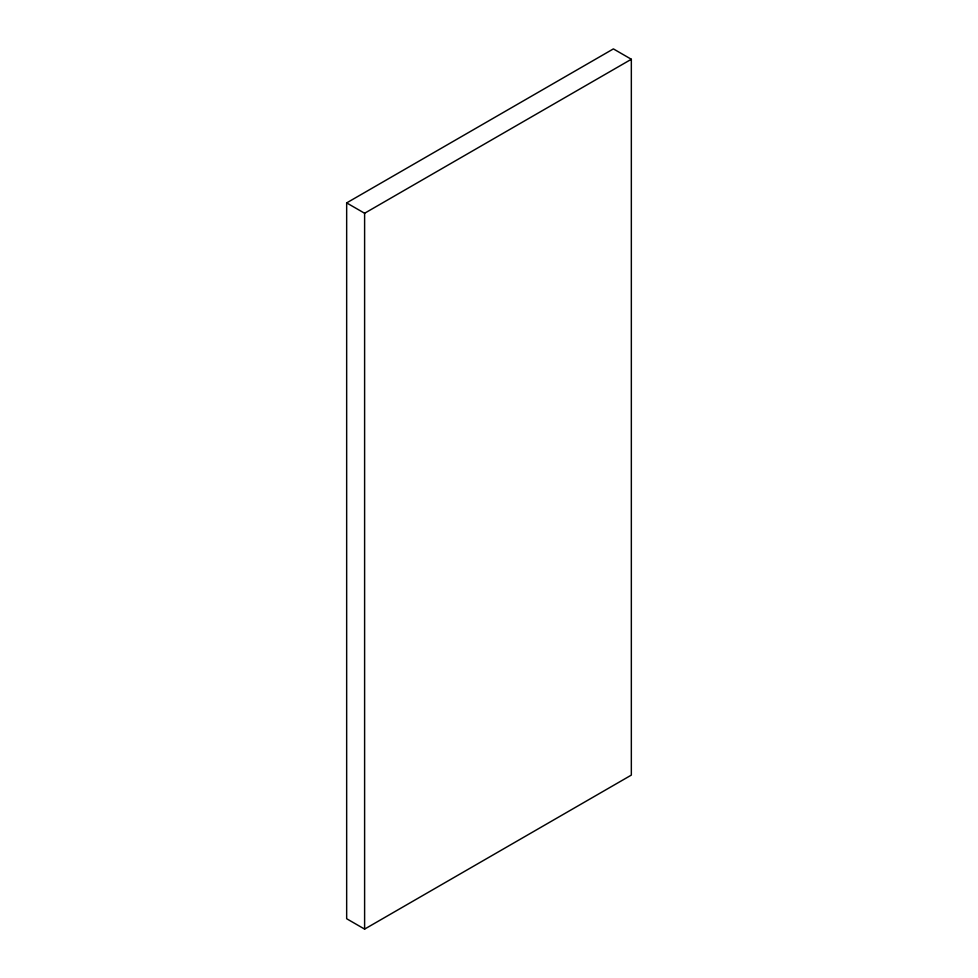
<?xml version="1.0" encoding="UTF-8"?>
<svg xmlns="http://www.w3.org/2000/svg" width="978" height="978" viewBox="0 0 978 978"><rect width="100%" height="100%" fill="white"/><g stroke="black" fill="none" stroke-linecap="round" stroke-linejoin="round"><path stroke-width="1.47" d="M346.664 202.898L613.389 48.9L631.336 59.267L631.336 775.102L364.611 929.1L346.664 918.733L346.664 202.898L364.611 213.253L631.336 59.267M364.611 213.253L364.611 929.1"/></g></svg>
